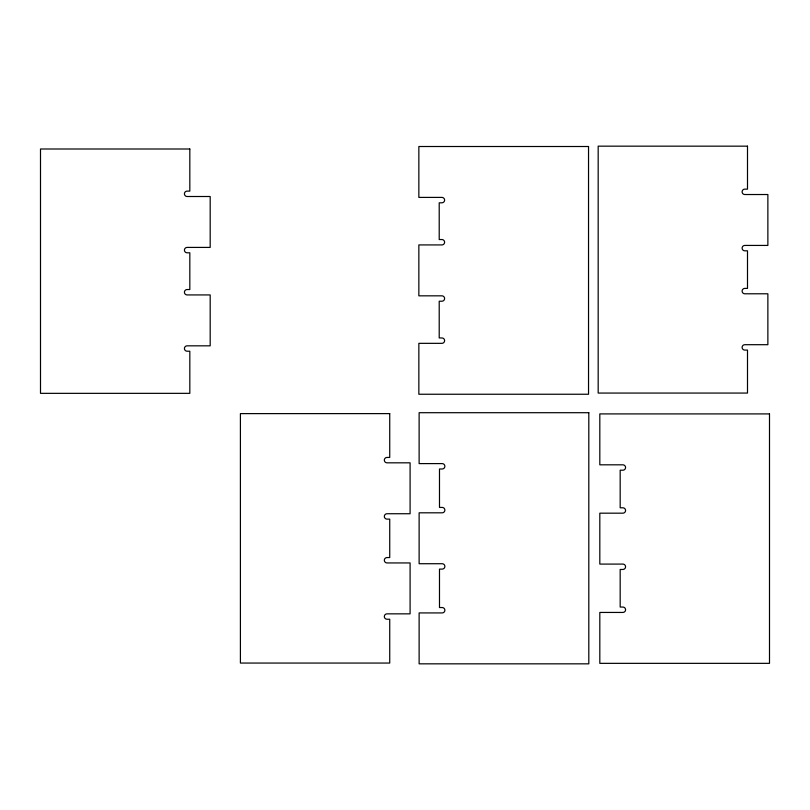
<?xml version="1.0" encoding="UTF-8"?>
<svg xmlns="http://www.w3.org/2000/svg" width="810" height="810" viewBox="0 0 810 810"><rect width="100%" height="100%" fill="white"/><g stroke="black" fill="none" stroke-linecap="round" stroke-linejoin="round"><path stroke-width="1.21" d="M747.498 146.165L598.175 146.165L598.175 393.063L747.498 393.063L747.498 350.082L744.805 350.082A2.693 2.693 0 0 1 742.112 347.389A2.693 2.693 0 0 1 744.805 344.695L767.87 344.695L767.87 293.787L744.805 293.787A2.693 2.693 0 0 1 742.112 291.094A2.693 2.693 0 0 1 744.805 288.4L747.498 288.4L747.498 250.816L744.805 250.816A2.693 2.693 0 0 1 742.112 248.123A2.693 2.693 0 0 1 744.805 245.43L767.87 245.43L767.87 194.522L744.805 194.522A2.693 2.693 0 0 1 742.112 191.828A2.693 2.693 0 0 1 744.805 189.135L747.498 189.135L747.498 146.165M588.536 146.509L418.851 146.509L418.851 197.407L441.906 197.407A2.693 2.693 0 0 1 444.609 200.1A2.693 2.693 0 0 1 441.906 202.804L439.212 202.804L439.212 239.537L441.906 239.537A2.693 2.693 0 0 1 444.609 242.231A2.693 2.693 0 0 1 441.906 244.924L418.851 244.924L418.851 295.832L441.906 295.832A2.693 2.693 0 0 1 444.609 298.525A2.693 2.693 0 0 1 441.906 301.219L439.212 301.219L439.212 337.952L441.906 337.952A2.693 2.693 0 0 1 444.609 340.645A2.693 2.693 0 0 1 441.906 343.339L418.851 343.339L418.851 394.247L588.536 394.247L588.536 146.509M189.823 148.999L40.5 148.999L40.5 393.346L189.823 393.346L189.823 351.216L187.12 351.216A2.693 2.693 0 0 1 184.427 348.523A2.693 2.693 0 0 1 187.12 345.829L210.185 345.829L210.185 294.931L187.12 294.931A2.693 2.693 0 0 1 184.427 292.238A2.693 2.693 0 0 1 187.12 289.534L189.823 289.534L189.823 252.801L187.12 252.801A2.693 2.693 0 0 1 184.427 250.108A2.693 2.693 0 0 1 187.12 247.415L210.185 247.415L210.185 196.506L187.12 196.506A2.693 2.693 0 0 1 184.427 193.813A2.693 2.693 0 0 1 187.12 191.119L189.823 191.119L189.823 148.999M588.809 412.705L419.124 412.705L419.124 463.603L442.179 463.603A2.693 2.693 0 0 1 444.872 466.297A2.693 2.693 0 0 1 442.179 468.99L439.486 468.99L439.486 507.425L442.179 507.425A2.693 2.693 0 0 1 444.872 510.118A2.693 2.693 0 0 1 442.179 512.811L419.124 512.811L419.124 563.719L442.179 563.719A2.693 2.693 0 0 1 444.872 566.413A2.693 2.693 0 0 1 442.179 569.106L439.486 569.106L439.486 607.54L442.179 607.54A2.693 2.693 0 0 1 444.872 610.234A2.693 2.693 0 0 1 442.179 612.927L419.124 612.927L419.124 663.835L588.809 663.835L588.809 412.705M389.731 413.616L240.408 413.616L240.408 663.056L389.731 663.056L389.731 619.235L387.028 619.235A2.693 2.693 0 0 1 384.335 616.542A2.693 2.693 0 0 1 387.028 613.848L410.093 613.848L410.093 562.94L387.028 562.94A2.693 2.693 0 0 1 384.335 560.247A2.693 2.693 0 0 1 387.028 557.553L389.731 557.553L389.731 519.119L387.028 519.119A2.693 2.693 0 0 1 384.335 516.426A2.693 2.693 0 0 1 387.028 513.732L410.093 513.732L410.093 462.824L387.028 462.824A2.693 2.693 0 0 1 384.335 460.131A2.693 2.693 0 0 1 387.028 457.437L389.731 457.437L389.731 413.616M769.5 413.91L599.815 413.91L599.815 464.818L622.88 464.818A2.693 2.693 0 0 1 625.573 467.512A2.693 2.693 0 0 1 622.88 470.205L620.176 470.205L620.176 507.789L622.88 507.789A2.693 2.693 0 0 1 625.573 510.482A2.693 2.693 0 0 1 622.88 513.175L599.815 513.175L599.815 564.084L622.88 564.084A2.693 2.693 0 0 1 625.573 566.777A2.693 2.693 0 0 1 622.88 569.471L620.176 569.471L620.176 607.054L622.88 607.054A2.693 2.693 0 0 1 625.573 609.748A2.693 2.693 0 0 1 622.88 612.441L599.815 612.441L599.815 663.349L769.5 663.349L769.5 413.91"/></g></svg>
